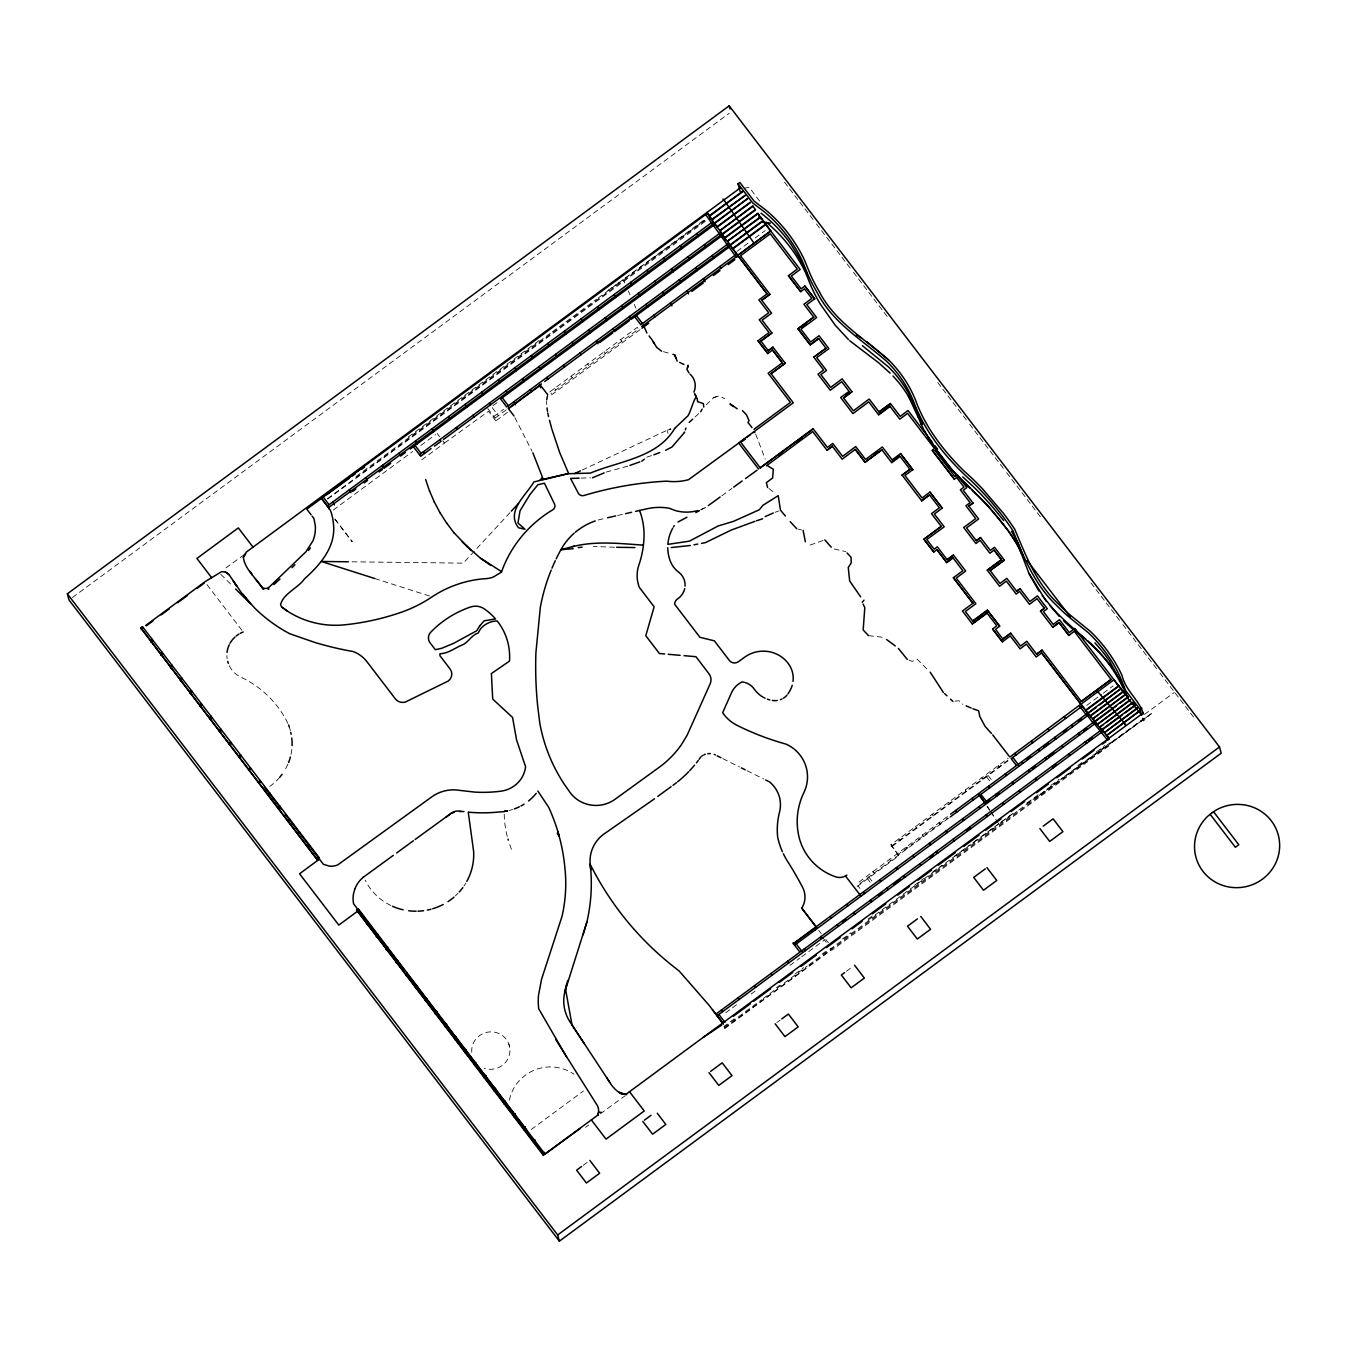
<?xml version="1.0" encoding="UTF-8"?>
<svg xmlns="http://www.w3.org/2000/svg" width="1347" height="1347" viewBox="0 0 1347 1347"><rect width="100%" height="100%" fill="white"/><g stroke="black" fill="none" stroke-linecap="round" stroke-linejoin="round"><path stroke-width="0.75" stroke-dasharray="5 3.75" d="M546.596 400.867L546.461 404.504M509.957 512.668L463.267 563.147L350.473 561.8M716.655 396.473L713.657 397.651L706.299 404.824M695.035 416.981L699.329 413.007M72.418 597.529L729.182 113.3M408.326 436.95L540.366 339.579M356.096 476.518L550.771 332.978M552.472 331.732L557.54 327.995M559.241 326.749L564.309 322.994M566.009 321.748L596.485 299.287M598.169 298.041L603.254 294.286M604.938 293.04L610.023 289.302M611.723 288.056L616.791 284.301M618.492 283.055L648.968 260.594M650.652 259.348L655.736 255.593M657.42 254.347L662.505 250.609M664.189 249.363L704.818 219.393M327.557 498.626L705.07 220.285M327.624 499.148L707.04 220.083M333.332 509.974L412.653 451.498M420.853 445.453L435.519 434.643M493.036 405.632L498.121 401.894M421.695 459.866L444.493 443.062L440.823 438.246M493.861 416.492L503.559 409.336M507.482 412.334L495.848 420.904L495.09 418.092L506.674 409.555M736.961 251.384L748.528 242.847M755.162 237.964L765.079 230.657M549.677 391.977L637.249 327.405L638.478 329.005L550.906 393.577M551.428 394.974L640.33 329.426M857.113 886.494L898.651 855.867L890.889 844.771L1008.179 758.294M891.293 846.253L1008.583 759.775M892.118 846.371L1007.825 761.072M1086.743 705.373L1101.627 694.395M1103.294 693.183L1113.211 685.859M947.328 816.585L856.406 883.969M898.651 855.867L898.247 854.385L947.699 817.932M948.557 818.201L857.551 885.299L860.009 888.498M531.257 1129.493L583.436 1091.019M725.747 1012.742L730.815 1009.021M732.499 1007.775L737.567 1004.037M751.07 994.086L756.138 990.348M789.881 965.462L800.017 958.003M801.701 956.757L824.499 939.937L826.957 943.153M1144.479 714.432L1174.264 692.476M585.642 1127.321L588.723 1125.048M734.216 1018.837L724.063 1026.33L724.787 1029.007M776.546 987.637L779.93 985.145M795.168 973.915L803.62 967.668M822.242 953.945L825.627 951.437M842.565 938.96L851.035 932.713M867.956 920.237L1013.55 812.898M1027.088 802.913L1038.941 794.174M1050.795 785.436L1059.247 779.189M1077.869 765.466L1084.638 760.466M1096.492 751.744L1104.961 745.497M724.299 1027.222L761.543 999.76M763.244 998.514L768.312 994.776M770.013 993.514L807.257 966.068M808.941 964.806L814.026 961.068M815.71 959.822L1017.17 811.281M1018.871 810.035L1062.884 777.589M1064.568 776.343L1110.282 742.635L1110.804 744.571L832.008 950.123L828.186 944.752M1039.345 795.471L1110.399 743.089M1112.05 741.86L1143.485 718.692L1141.044 715.476M724.534 1028.115L1151.416 713.624L1065.713 776.04M724.669 1028.586L831.857 949.551M1145.017 719.652L1143.233 720.982L1142.189 717.16M583.217 1165.307L588.184 1161.636M776.798 1022.575L780.115 1020.134M846.303 971.339L851.253 967.668M721.824 495.78L731.977 488.372M226.027 567.862L244.497 554.425M624.873 278.509L704.902 220.285M600.392 1113.75L625.092 1095.784M868.226 918.923L873.193 915.303M914.394 885.333L923.638 878.614M932.865 871.896L942.109 865.178M954.417 856.221L969.806 845.024M972.888 842.784L979.05 838.305M982.115 836.066L997.521 824.869M1000.585 822.63L1012.91 813.672M1026.751 803.587L1039.295 795.252M1040.81 794.141L1062.345 778.482M1151.416 713.624L1111.999 741.944M607.817 290.43L623.324 279.62L625.008 283.442M701.215 509.722L706.569 506.893A39.602 38.086 -4.7 0 1 700.693 509.587M582.258 470.002L670.722 428.565M606.083 472.107L628.039 466.096M713.657 397.651L719.298 395.85L724.753 398.746M775.097 512.315L778.701 510.934M823.084 540.534L809.059 545.4M646.813 457.155L652.1 455.404M598.152 520.026L605.628 518.208M667.287 430.181L671.008 429.272L667.287 430.181L667.96 433.364M617.6 515.48L625.58 513.662M744.1 188.327L749.168 187.233L760.382 202.084M954.972 701.181L959.064 700.743L962.768 704.38M580.995 478.118L590.575 477.815M614.619 547.252L593.286 546.411M868.478 635.616L881.376 637.114L884.895 638.747M834.18 549.004L845.731 551.58M798.35 529.169L801.532 530.011M663.381 351.668L668.684 353.15M374.702 578.503L430.131 596.199M908.939 660.064L912.188 661.36L917.155 659.188L927.561 669.577M722.8 758.63L739.587 766.999M747.063 770.72L763.85 779.071M768.918 488.506L775.569 493.625M220.807 574.344L232.677 586.097M825.829 939.482L828.371 942.765M784.493 182.182L788.332 187.182M789.611 188.866L793.434 193.867M794.713 195.534L798.552 200.551M799.832 202.218L803.654 207.219M804.934 208.886L808.756 213.904M810.035 215.571L815.154 222.255M816.417 223.922L820.256 228.923M821.535 230.606L825.357 235.607M826.637 237.274L830.476 242.292M831.739 243.959L835.578 248.959M836.857 250.643L840.68 255.644M841.959 257.311L845.798 262.328M847.061 263.995L852.18 270.663M853.459 272.347L857.281 277.347M858.561 279.014L862.383 284.032M863.663 285.699L867.502 290.699M868.781 292.383L872.603 297.384M873.883 299.051L877.722 304.068M878.985 305.735L882.824 310.736M884.103 312.42L889.205 319.087M937.731 382.531L941.553 387.549M942.833 389.216L946.672 394.216M947.951 395.9L951.773 400.901M953.053 402.568L956.875 407.585M958.155 409.252L961.994 414.253M963.273 415.937L968.375 422.604M969.655 424.271L973.477 429.289M974.757 430.956L978.596 435.957M979.858 437.64L983.697 442.641M984.977 444.308L988.799 449.326M990.079 450.992L993.918 455.993M995.18 457.677L999.019 462.678M1000.299 464.345L1005.401 471.029M1006.68 472.696L1010.519 477.714M1011.782 479.38L1015.621 484.381M1016.901 486.048L1020.723 491.066M1022.003 492.733L1025.842 497.733M1027.104 499.417L1030.943 504.418M1032.223 506.085L1036.045 511.102M1037.325 512.769L1042.426 519.454M1090.952 582.897L1094.791 587.898M1096.071 589.565L1099.893 594.583M1101.173 596.25L1104.995 601.267M1106.274 602.934L1110.113 607.935M1111.393 609.602L1115.215 614.619M1116.495 616.286L1121.596 622.971M1122.876 624.638L1126.715 629.638M1127.978 631.305L1131.817 636.323M1133.096 637.99L1136.919 643.007M1138.198 644.674L1142.037 649.675M1143.317 651.342L1147.139 656.359M1148.419 658.026L1152.241 663.027M1153.52 664.711L1158.639 671.378M1159.902 673.045L1163.741 678.063M1165.02 679.73L1168.842 684.747M1170.122 686.414L1173.961 691.415M1175.224 693.082L1179.063 698.1M1180.342 699.767L1184.165 704.784M1185.444 706.451L1189.283 711.452M1190.546 713.119L1195.665 719.803M999.474 767.218L998.245 765.618L998.649 767.1M988.176 775.552L994.305 783.567M986.526 776.764L990.197 781.58M981.71 777.808L982.94 779.408M620.698 339.612L621.927 341.212M965.159 790.015L966.388 791.615M604.163 351.803L605.392 353.402M948.608 802.206L949.837 803.805M940.29 824.297L939.061 822.697L939.431 824.027M587.612 364.01L588.841 365.609M932.073 814.413L933.303 816.013M923.739 836.487L922.51 834.887L922.88 836.218M571.061 376.2L572.29 377.817M915.522 826.603L916.751 828.203M907.188 848.694L905.975 847.095L906.329 848.425M554.526 388.407L555.755 390.007M898.971 838.811L900.2 840.41M890.889 844.771L898.247 854.385M889.424 859.285L890.653 860.885M874.102 873.092L872.873 871.492L873.243 872.822M868.798 876.998L872.486 881.814M867.148 878.227L870.819 883.026M492.261 407.636L498.474 415.937M487.732 408.478L495.09 418.092M495.848 420.904L488.49 411.29L444.493 443.062M818.74 930.39L821.199 933.589M437.135 433.448L439.593 436.647M820.98 935.694L824.499 939.937M334.864 518.881L352.022 541.326M334.965 519.285L352.139 541.73L351.769 540.4M206.983 584.649L241.972 630.379M987.149 806.146L989.489 809.631M990.668 811.365L995.366 818.353M987.351 806.87L989.691 810.355M990.87 812.106L999.07 824.313M514.891 417.671L532.014 451.144M628.375 291.053L630.059 294.875M634.252 304.388L635.936 308.21M755.684 434.222L765.248 459.142M508.846 1044.093L509.705 1047.225M512.584 809.496A49.384 48.071 -8.1 0 1 509.082 810.49M509.385 1100.246A41.37 40.326 -15.2 0 1 573.923 1074.148M291.794 749.471A53.139 51.809 -15.2 0 1 290.834 755.128M287.854 764.237A53.139 51.809 -15.2 0 1 284.284 771.056M279.721 777.303A53.139 51.809 -15.2 0 1 269.703 786.463M287.803 723.39A53.139 51.809 -15.2 0 0 286.136 719.972A102.254 99.678 -15.2 0 0 240.844 677.103A25.172 24.532 -15.2 0 1 228.283 663.347M289.218 726.942A53.139 51.809 -15.2 0 1 290.346 730.579M227.121 658.734A25.172 24.532 -15.2 0 1 226.868 655.585M511.456 849.25A103.534 100.924 -15.2 0 1 508.829 842.01M507.247 836.47A103.534 100.924 -15.2 0 1 504.199 813.588M471.753 1052.344A19.178 18.69 -15.2 0 1 492.059 1031.886A19.178 18.69 -15.2 0 1 509.536 1054.263A19.178 18.69 -15.2 0 1 484.162 1068.222M465.894 882.992A57.163 55.732 -15.2 0 1 463.89 886.124M458.031 893.314A57.163 55.732 -15.2 0 1 455.353 895.923M390.899 905.521A57.163 55.732 -15.2 0 1 365.172 880.13"/><path stroke-width="1.5" d="M1097.687 692.543L1097.216 690.96L1124.021 722.632M723.019 199.053L724.484 200.45M723.945 199.524L723.895 199.895M1125.469 724.753L1124.644 723.524M639.556 510.479A73.378 70.6 -1.6 0 1 644.001 537.537A102.608 98.735 -1.6 0 1 643.395 545.131L643.075 547.673A102.456 99.24 -5.2 0 1 638.865 565.1A34.466 33.372 -5.2 0 0 637.266 572.458L637.131 576.23A34.382 33.54 -2.9 0 0 639.303 587.326L654.137 606.807L645.785 635.717L659.407 653.531L664.711 653.985M688.031 365.306L686.886 369.381L688.94 372.816M597.984 1115.181L598.556 1112.319A14.447 14.042 -8.3 0 0 597.613 1106.005L555.587 1039.278M738.83 189.018L740.227 187.957L246.417 552.017L244.447 554.998A6.078 5.977 3.2 0 0 243.352 557.304C244.716 568.889 255.627 577.728 261.874 587.191M546.747 399.638L547.454 395.984M687.711 367.714L688.115 365.576M712.428 1009.711L723.406 1023.922L708.758 1004.896L679.174 971.019L674.544 967.399A314.087 306.173 -15.2 0 1 592.865 869.455L590.171 864.303L590.744 869.775A177.855 173.376 -15.2 0 1 586.888 922.022L564.814 991.88A40.932 39.635 -7.4 0 0 569.478 1021.077L584.362 1043.773M564.814 991.88L566.413 984.809M571.145 1135.033L544.979 1154.059L358.201 908.737L356.551 909.966L543.329 1155.288L597.95 1115.013L598.556 1112.319L601.503 1112.386M567.71 980.481L565.555 989.22L572.004 1024.915L609.029 1081.237M693.907 392.129C696.601 385.983 695.103 378.558 690.001 374.112M583.066 934.751L586.888 922.022M1125.048 724.737L1123.836 722.531M685.354 429.895L685.943 427.992M354.716 889.306L353.453 894.054A28.388 27.597 -8.4 0 0 353.604 903.82L404.151 969.907M597.95 1115.013L598.337 1113.918M243.352 557.304L245.676 553.819M700.709 411.727L702.107 409.168M816.349 927.258L801.751 908.181L802.728 906.447A21.704 21.165 -15.2 0 0 802.66 887.488A346.617 337.861 -15.2 0 0 787.726 861.625A77.486 75.533 -15.2 0 1 783.382 853.83M672.759 528.176L672.54 528.546A42.195 40.595 -1.6 0 0 667.876 544.373L689.395 541.157L718.237 525.936L733.526 521.356L759.354 509.722L762.941 505.277L778.229 495.662L780.485 510.227L785.352 515.968M673.517 526.896L674.241 525.667M674.628 428.514C657.488 457.879 618.98 461.044 590.424 473.083L568.215 473.723L533.917 481.923C526.155 495.225 505.529 511.506 518.561 527.805L524.96 529.219L517.972 523.023L520.026 510.833L529.943 494.551L537.924 484.701L544.441 483.219L554.509 503.997A4.698 4.563 -5.2 0 1 552.708 509.856C529.102 523.882 510.496 546.192 501.438 572.155L493.019 577.19A24.212 23.219 -14.7 0 1 486.132 578.621A106.144 101.766 -14.7 0 0 432.118 596.822A132.663 129.312 -15.2 0 1 400.463 612.548A245.087 238.89 -15.2 0 1 344.798 624.806A88.01 85.787 -15.2 0 1 287.113 610.915L282.045 607.261A5.54 5.455 -7.7 0 1 280.597 604.466C283.527 593.387 297.839 588.269 304.422 578.924C320.098 564.898 336.093 546.764 333.467 524.084A53.223 51.843 -6.9 0 0 330.369 510.193L321.361 498.255M674.729 428.363L687.172 416.543C690.506 414.91 696.517 386.892 697.561 401.642L703.37 403.612L703.757 407.08M683.586 433.448L682.912 434.29M683.821 433.162L684.663 432.067M682.39 434.946L671.968 447.002L665.654 450.302M862.265 602.261L863.949 600.173M511.372 511.136L518.443 503.475M539.81 480.374L542.134 477.865L542.875 479.583M689.209 422.369L692.728 419.119M724.501 200.77L754.303 243.622M765.163 516.608L773.296 513.005M1141.33 714.516L1143.249 712.967L625.867 1094.404A14.463 14.042 -8.3 0 1 619.553 1092.686L616.875 1090.834A38.676 37.447 -7.4 0 1 609.703 1082.382L606.706 1077.701M641.795 461.179L644.304 459.159M363.252 467.055L326.361 494.871L349.176 478.286M673.012 785.301L676.413 782.742M67.35 593.808L729.182 105.841L1219.506 746.979L1221.207 753.192L559.375 1241.159L69.034 600.021L67.35 593.808L557.675 1234.946L559.375 1241.159M740.126 191.426L738.038 183.781L739.84 182.468L754.101 201.124L766.595 210.671A154.013 150.123 -15.2 0 1 804.647 260.426L810.372 274.535A176.137 171.692 -15.2 0 0 819.279 291.558C834.702 321.731 864.37 338.484 888.734 360.104A123.89 120.775 -15.2 0 1 899.392 372.075A123.991 120.86 -15.2 0 1 915.354 399.655C925.069 426.814 943.203 450.42 963.543 470.574A307.268 299.505 -15.2 0 1 982.333 488.624L1003.448 513.359A307.268 299.505 -15.2 0 1 1014.712 529.186C1025.808 555.503 1036.197 583.032 1057.614 603.203A176.137 171.692 -15.2 0 0 1071.791 616.337L1089.875 630.968A154.029 150.14 -15.2 0 1 1122.034 675.436C1125.334 690.472 1139.141 699.767 1143.451 713.927M140.795 627.854L317.774 860.363L140.795 627.854L142.462 626.641L318.97 857.45L319.441 859.133L299.573 873.782L338.804 925.069L357.006 911.65M145.83 625.378L205.333 581.517L221.649 571.65L225.454 572.02L228.687 574.125L242.359 594.094L254.802 608.171A152.615 148.759 -15.2 0 0 289.79 633.764L314.895 642.468A329.123 320.805 -15.2 0 0 351.399 651.224L353.15 651.527A31.587 30.779 -15.2 0 1 366.923 661.68L395.345 698.84A9.362 9.126 -15.2 0 0 405.228 702.107L448.214 681.043A8.739 8.52 -15.2 0 0 450.117 669.021L439.93 655.703L439.964 653.716C448.467 653.564 455.134 647.722 461.954 645.112C468.554 642.519 471.248 635.111 478.269 633.006C481.165 625.429 489.584 621.152 497.127 620.916L498.693 622.903A60.447 58.931 -15.2 0 1 509.469 661.141L491.386 673.551L492.716 699.076L512.55 717.429L516.575 739.924L525.583 766.78A28.304 27.546 -8.1 0 1 501.05 791.16A135.02 131.4 -8.1 0 1 474.599 792.087L459.596 790.369A35.948 34.82 -10.4 0 0 431.714 796.919L337.659 864.942A16.635 16.164 -6.6 0 1 329.392 866.121L323.398 864.319L285.109 814.262M141.267 629.554L142.917 628.325L142.462 626.641M146.217 625.884L152.834 621.018M161.101 614.922L169.352 608.827M177.619 602.732L187.536 595.425M197.453 588.117L204.071 583.234M710.374 219.073L709.448 215.672L742.551 191.274M742.668 191.712L709.583 216.109L712.142 219.763L745.245 195.366L712.024 219.308M327.388 505.95L713.371 221.363M328.988 508.88L328.617 507.55L747.686 198.565L714.718 223.417L717.294 227.054L750.38 202.656M352.611 491.47L355.911 489.028M364.195 482.916L367.495 480.492M379.079 471.938L382.396 469.497M390.664 463.402L384.047 468.285L382.464 465.355M405.38 452.558L400.598 456.077L398.998 453.148M410.178 449.022L714.954 224.292L707.242 213.348L321.26 497.935L328.617 507.55M717.176 226.616L750.262 202.218M752.838 205.872L719.87 230.707L752.956 206.31L755.414 209.526L443.517 439.476M419.489 454.68L721.1 232.307M431.107 448.618L420.719 456.279L413.361 446.665M434.424 446.177L441.041 441.311L439.812 439.694M755.532 209.964L722.43 234.361L725.494 239.783M162.078 652.285L160.411 653.497L160.882 655.198L162.532 653.968M724.888 237.56L757.974 213.163L761.038 218.601M725.006 238.015L758.108 213.617L761.156 219.005M760.55 216.816L727.464 241.214L760.668 217.254L770.72 230.977L737.634 255.374L738.156 257.294M728.811 243.268L506.758 406.979L500.629 398.965L722.682 235.254L767.083 293.949L732.734 248.959L765.82 224.562L800.152 269.451L791.329 276.051L801.145 288.881L804.883 286.019L814.699 298.832L806.802 304.658L816.636 317.555L800.876 329.19L810.675 342.003L819.06 335.723L828.893 348.637L816.703 357.629L826.502 370.442L820.879 374.601L830.678 387.414L842.144 378.861L851.978 391.775L843.559 397.988L853.358 410.801L869.202 399.032L879.019 411.929L890.418 403.528L900.234 416.358L908.013 410.498L932.562 442.658M508.324 408.343L541.41 383.946M544.727 381.504L763.126 220.47M540.433 385.158L508.459 408.73L514.032 416.004M599.684 342.576L612.919 332.81M629.47 320.62L614.569 331.598L612.986 328.651M730.394 246.198L631.12 319.391L629.537 316.461M732.6 248.522L765.702 224.124L763.244 220.908L730.158 245.306L732.852 249.397M736.523 254.213L640.835 324.762L634.706 316.747M737.651 255.475L770.72 230.994M641.778 326.58L737.752 255.812M641.997 328.197L648.715 323.246M691.819 291.457L703.403 282.921M713.338 275.596L719.955 270.713M728.222 264.618L734.839 259.735M878.598 414.758L889.963 406.272L878.598 414.758L868.764 401.844L852.937 413.63L840.646 397.517L849.098 391.388L841.723 381.689L830.257 390.243L817.999 374.213L823.606 369.97L813.79 357.157L826.014 348.25L818.639 338.552L810.254 344.832L797.963 328.719L813.756 317.185L803.923 304.27L811.803 298.462L804.462 288.83L800.707 291.71L788.45 275.68L797.272 269.08L770.299 233.806L740.513 255.762L769.962 294.32L761.779 300.347L771.595 313.178L762.133 320.148L771.932 332.978L760.903 341.111L771.915 332.877M767.049 293.848L758.9 299.96L768.716 312.79L759.253 319.761L769.053 332.591L758.024 340.724L767.824 353.554L772.538 349.967L782.338 362.798L768.144 373.254L790.403 402.416L754 429.255M761.762 300.263L769.928 294.235M230.724 742.045L229.057 743.258L229.529 744.958L231.179 743.729M772.959 347.156L768.261 350.725L772.959 347.156L785.25 363.269L771.056 373.725L785.217 363.185M813.74 317.084L797.963 328.719L810.254 344.832L818.656 338.636M801.364 327.27L806.095 323.785M813.79 357.157L826.014 348.25M742.214 441.429L745.531 438.987M845.95 394.671L849.317 392.196M843.525 397.887L851.961 391.691M813.184 428.817L760.23 467.847L813.184 428.817L827.445 447.457L832.766 443.432L842.599 456.347L855.715 446.564L865.549 459.479L882.336 446.985L892.169 459.899L900.554 453.602L912.828 469.733L900.554 453.602M778.65 455.235L781.967 452.794M796.852 441.816L801.819 438.162M766.426 465.793L812.729 431.545L827.007 450.285L832.345 446.244L827.007 450.285M890.418 403.528L879.019 411.929M832.345 446.244L842.161 459.159L855.278 449.393L865.111 462.307L881.915 449.814L865.094 462.206M889.963 406.272L899.796 419.17L907.592 413.327L934.549 448.585L932.276 450.369L954.349 479.229L956.623 477.444L963.981 487.058L960.344 489.853L970.143 502.667L965.934 505.765L975.75 518.595L963.661 527.502L975.918 543.531L980.094 540.349L989.927 553.263L994.103 550.064L1001.461 559.695L987.3 570.236L999.558 586.265L1006.361 581.146L1016.194 594.061L1019.628 591.4L1029.462 604.315L1037.022 598.657L1044.396 608.356L1040.507 611.218L1052.765 627.247L1059.062 622.6L1068.878 635.43L1074.3 631.322L1111.107 679.494L1081.321 701.45L1042.073 650.062L1036.634 654.171L1042.09 650.163M317.32 858.662L318.97 857.45M874.169 454.074L877.537 451.599M892.388 460.691L899.106 455.741M881.915 449.814L891.748 462.728L900.133 456.431L909.949 469.345L902.069 475.154L909.932 469.261M937.461 449.056L935.155 450.757L937.445 448.972L934.986 445.773M912.811 469.632L904.948 475.542L922.106 497.986L929.969 492.076L942.26 508.189L930.002 492.16M446.16 817.09L451.211 813.369M929.548 494.905L921.685 500.798L929.548 494.905L939.381 507.819L931.484 513.628L941.3 526.441L923.958 539.238L933.757 552.051L936.889 549.643L946.722 562.558L953.003 557.81L946.688 562.474M957.043 474.615L954.77 476.4L957.077 474.716L966.877 487.53L963.223 490.241L973.022 503.054L968.813 506.152L973.005 502.97M942.227 508.105L934.363 514.015L944.18 526.829L926.803 539.524L934.195 549.239L937.327 546.815L947.143 559.729L953.457 555.082L965.698 571.027L956.252 578.082L975.868 603.725L965.361 611.487L972.702 621.102L987.418 610.242L972.702 621.102M941.267 526.357L923.924 539.154L933.757 552.051M947.143 559.729L953.457 555.082M980.549 537.621L976.339 540.719L980.532 537.52L990.365 550.435L994.541 547.252L1004.374 560.167L990.18 570.623L999.979 583.453L1006.798 578.318L1016.631 591.232L1020.083 588.673L1029.899 601.503L1037.443 595.829L1047.276 608.743L1043.386 611.605L1053.186 624.436L1059.466 619.687L1069.299 632.602L1074.721 628.493L1118.852 686.179L1085.766 710.576M407.232 972.854L405.582 974.083L406.036 975.767L407.686 974.538L476.838 1064.955M953.373 577.711L972.989 603.355L953.373 577.711L962.836 570.724L953.003 557.81M987.267 570.151L1001.461 559.695M990.146 570.539L1004.34 560.066M972.955 603.254L962.448 611.016L972.281 623.93L986.997 613.07L972.281 623.93M977.838 618.29L981.104 615.865M1016.631 591.232L1020.083 588.673M1096.374 707.242L1088.09 713.338L1041.635 652.891L1036.213 656.999L1026.38 644.085L1020.1 648.833L1010.267 635.919L1002.404 641.812L992.604 628.998L996.78 625.799L986.981 612.986M987.402 610.157L999.659 626.187L995.484 629.386L1002.842 639L1010.721 633.191L1020.521 646.004L1026.801 641.273L1036.634 654.171M1002.842 639L1010.721 633.191M1040.473 611.134L1044.363 608.272M1052.765 627.247L1059.045 622.516L1068.878 635.43M475.878 1062.615L474.228 1063.827L474.683 1065.528L476.333 1064.298M1111.073 679.41L1081.321 701.45M1009.829 757.065L1080.866 704.178M1082.213 706.215L1011.159 758.614L1016.059 765.012M1090.43 716.099L1123.516 691.701L1118.734 685.741L1085.648 710.138L1085.884 711.031M950.645 814.16L1121.058 688.502L1099.674 704.801M1027.121 759.371L1030.421 756.93M1043.656 747.164L1048.623 743.51M1063.524 732.532L1066.824 730.091M1078.408 721.554L1081.725 719.113M950.207 816.972L1089.201 714.499M1101.021 712.765L1125.839 694.463L1123.398 691.264L1090.312 715.661L1090.784 717.446M1097.721 715.206L1092.754 718.86L1125.722 694.025L1128.18 697.224L1119.913 703.336M1128.062 696.786L793.366 943.557L799.495 951.571M816.265 927.09L793.467 943.91L793.13 942.681M1116.596 705.761L1095.094 721.622L1092.636 718.422M990.045 800.135L987.048 802.357L980.902 794.343M999.356 793.265L996.056 795.707L995.686 794.376L996.915 795.976M1032.459 768.868L1035.759 766.426M1048.993 756.677L1053.96 753.007M1083.746 731.051L1087.063 728.609M794.595 945.156L1096.189 722.783M1130.386 699.548L1097.418 724.383L1130.503 699.985M1103.058 724.703L1099.741 727.144L1132.726 702.309L1135.167 705.508L1125.25 712.832M1106.375 722.278L1132.844 702.747M1135.05 705.07L715.981 1014.055L723.339 1023.669M1102.082 729.906L1121.933 715.274M842.548 922.325L845.865 919.883M878.951 895.486L882.268 893.044M893.852 884.508L900.469 879.625M930.238 857.669L933.555 855.227M966.641 830.83L969.958 828.388L969.587 827.058L970.817 828.658M1055.997 764.961L1052.681 767.403L1052.327 766.073L1053.539 767.672M1089.083 740.564L1092.4 738.122M717.21 1015.655L1103.193 731.067M1137.508 708.269L1104.405 732.667L1137.373 707.832M1141.667 715.24L1140.118 709.515L1141.902 708.202M1139.831 711.031L1106.746 735.428L1139.714 710.593M543.329 1155.288L542.875 1153.588L544.525 1152.375M733.458 1016.21L750.38 1003.717M753.781 1001.225L770.703 988.732M779.172 982.502L792.726 972.517M801.179 966.27L816.417 955.04M826.587 947.547L840.124 937.563M851.978 928.824L862.147 921.331M872.3 913.838L885.855 903.854M897.691 895.115L909.545 886.377M918.014 880.13L931.568 870.145M938.337 865.144L955.276 852.668M963.728 846.421L978.966 835.191M985.751 830.19L1000.989 818.959M1011.142 811.466L1024.697 801.482M1036.55 792.743L1048.404 784.005M1056.856 777.758L1070.41 767.773M1082.264 759.035L1094.118 750.296M1102.587 744.049L1105.971 741.557M581.567 1166.519L576.6 1170.189L586.4 1183.003L599.651 1173.254L589.834 1160.424M644.438 1120.165L651.056 1115.282M710.627 1071.37L722.194 1062.834L732.01 1075.647L718.776 1085.413L708.96 1072.582M781.765 1018.904L788.382 1014.038L798.199 1026.852L784.947 1036.618L775.148 1023.787M844.636 972.551L841.336 974.992L851.136 987.822L864.37 978.057L854.57 965.227M917.442 918.873L907.508 926.197L917.324 939.027L930.558 929.262L920.759 916.431M985.28 868.866L973.696 877.402L983.512 890.215L996.746 880.467L986.93 867.636M1043.184 826.166L1053.118 818.841L1062.918 831.671L1049.683 841.42L1039.884 828.607M557.675 1234.946L1219.506 746.979M708.269 505.647L720.123 497.009M733.677 487.143L742.146 480.963M745.531 478.505L757.031 470.238M363.219 877.301L393.324 855.362M396.675 852.937L413.394 840.747M654.507 798.788L605.544 832.934A34.113 33.237 -8.7 0 0 590.239 864.538M657.824 796.363L671.075 786.682M324.711 496.083L306.779 509.132L311.123 514.823M352.257 476.047L355.322 473.807M361.484 469.328L364.566 467.089M745.346 438.263L688.536 479.684A53.863 51.792 -4.7 0 1 678.72 481.418L674.729 481.62A53.829 51.792 -1.6 0 1 666.765 481.148A337.626 324.863 -1.6 0 0 584.042 495.477A4.917 4.715 -1.6 0 1 578.638 493.777L570.522 478.438L579.075 478.185M415.044 839.551L451.178 813.251A11.618 11.315 -8.1 0 1 457.879 810.978L460.994 811.332M572.694 1133.905L580.389 1128.315M746.962 437.135L750.195 434.862M783.348 698.251L784.678 697.325A15.743 15.221 -3.6 0 0 787.018 695.103M703.067 1037.51L721.706 1025.05M744.386 682.34A16.736 16.248 -2.2 0 0 742.029 681.936A22.36 21.687 -2.2 0 0 731.522 692.678L722.666 712.664A37.767 36.807 -15.2 0 0 736.876 725.242A269.333 262.53 -15.2 0 0 785.975 744.1A37.362 36.42 -15.2 0 1 803.873 792.642A68.613 66.879 -15.2 0 0 798.131 832.581A58.241 56.759 -15.2 0 0 835.847 876.897A11.921 11.618 -15.2 0 0 845.478 875.988L846.876 875.079M677.979 521.996L686.919 517.265M695.843 512.55L699.43 510.665M574.698 473.538L580.372 470.894M592.495 477.764L604.13 472.915M653.867 454.815L659.761 452.558M754.791 521.407L731.185 530.078L705.289 542.689L701.534 543.38M630.009 465.388L639.825 461.869M756.341 520.834L762.638 518.78M572.374 546.714C595.307 540.736 619.216 543.481 642.536 545.08L643.395 545.131M574.277 546.141L560.891 549.728A200.265 193.985 -5.2 0 0 556.193 558.853M607.615 517.753L615.613 515.935M625.58 513.662L631.575 512.298M635.565 511.389L646.981 508.796A54.065 52.028 -1.6 0 1 669.122 508.223L675.15 510.513A39.602 38.086 -4.7 0 0 697.594 510.597M753.428 432.606L754.926 432.286M573.182 548.7L560.891 549.728A62.72 60.767 -5.2 0 1 574.142 533.244M690.253 545.501L671.176 547.556M694.008 544.794L697.763 544.087M578.25 547.64L582.089 547.135M348.385 561.783L321.243 561.463L374.702 578.503M616.657 547.286L634.942 547.556M764.103 222.811L770.349 223.164M668.247 654.288L680.117 655.332M684.074 655.669L695.961 656.713L708.825 673.567A10.321 10.052 -5.2 0 1 710.172 683.805L687.071 735.361L681.515 744.504A95.586 92.202 -7.8 0 1 659.003 767.436L615.781 798.754A32.008 31.183 -8.7 0 1 570.37 792.878L564.039 783.87A171.995 167.651 -15.2 0 1 539.777 723.07L537.621 705.525A411.727 401.692 -2.5 0 1 535.921 652.571L540.332 607.295A200.265 193.985 -5.2 0 1 551.192 570.101M762.099 222.171L768.312 222.76M618.475 1092.03L626.641 1094.656M672.911 354.328L674.78 354.867L677.171 361.164M972.888 708.758L978.663 710.795L979.757 716.419L984.943 726.168L991.409 733.442M966.136 705.828L971.204 708.034M679.629 362.377L683.922 364.498M717.193 755.852L720.931 757.704M741.456 767.925L745.194 769.794M765.719 780.014L769.457 781.866A30.829 30.055 -15.2 0 1 779.509 812.19A72.991 71.155 -15.2 0 0 777.657 837.026A77.486 75.533 -15.2 0 0 782.439 851.809M225.454 572.02L229.478 575.068M501.522 571.65L480.643 558.18M767.857 465.944L773.33 469.244L772.639 477.932L766.359 482.731L767.588 487.496M856.372 334.847L861.726 338.249M862.349 345.657L888.498 366.956A121.752 118.688 -15.2 0 1 914.63 405.801L922.543 424.372M730.327 404.066L737.196 408.798M490.847 565.437L480.711 558.433L462.223 541.932M886.646 639.572L895.284 645.937M282.045 607.261L287.113 610.915M758.967 216.682L762.099 218.955M1074.317 628.897L1075.849 630.009M1074.957 630.682L1085.564 638.865M730.074 404.083L733.34 406.457M867.013 341.869L888.767 360.12M661.579 351.163L656.679 347.391L652.908 341.229M766.308 222.339L768.177 223.855A151.689 147.867 -15.2 0 1 805.641 272.852L811.382 286.978A178.174 173.679 -15.2 0 0 820.374 304.186L835.308 325.334L848.543 339.612M898.382 648.429L907.306 659.424M962.718 476.905L972.921 486.25A305.129 297.434 -15.2 0 1 999.036 514.891L1001.949 518.511A112.744 109.898 -15.2 0 1 1003.667 520.531M1087.989 641.054L1091.356 644.085A151.706 147.884 -15.2 0 1 1123.028 687.862M969.891 488.035L957.97 476.872L946.604 463.486M849.738 340.724L878.749 362.865L890.199 373.17M944.601 693.621L946.975 695.843M950.544 699.177L952.918 701.4M972.248 490.274L974.605 492.48A305.129 297.434 -15.2 0 1 1000.72 521.104L1004.694 526.189A305.129 297.434 -15.2 0 1 1015.907 541.949L1021.733 553.937M471.164 550.67L454.057 532.789M235.641 589.026L250.475 603.725L242.83 593.993M930.171 672.17L943.405 692.51M796.767 528.748L790.218 521.71M868.478 635.616L863.174 629.941L864.808 607.615L863.107 604.045M742.466 410.599L746.524 414.943L749.016 420.55L748.04 422.537L751.98 427.538M847.061 552.994L851.051 557.254L851.237 562.81L848.256 567.508L849.688 581.028L860.649 596.839M1059.028 616.236L1042.325 595.61M466.365 545.889L467.274 546.882M824.819 539.894L831.251 547.185M952.481 470.339L987.974 505.714L1008.364 530.718L1019.073 547.673L1029.243 574.075L1038.874 590.895M1050.205 605.897C1076.304 634.875 1113.599 655.518 1126.126 694.951M952.464 470.322L935.929 448.955M1094.959 642.839L1096.003 644.135A149.433 145.661 -15.2 0 1 1109.44 660.939L1124.072 687.896M945.51 462.122L932.781 444.981L924.48 430.804M255.341 578.957L261.84 587.056A5.573 5.489 -7.7 0 0 269.939 586.4L305.82 551.9L312.891 540.972A34.988 34.146 -5.8 0 0 315.299 525.599L313.918 518.494L312.218 516.255M992.705 734.906L1009.071 756.105M845.478 875.988L860.834 895.907M801.751 908.181L816.972 927.948M1027.189 560.52L1070.377 616.993M738.038 183.781L752.704 202.959L765.062 212.405A151.689 147.867 -15.2 0 1 802.526 261.385L808.267 275.512A178.174 173.679 -15.2 0 0 817.259 292.72C832.783 323.044 862.501 340.05 887.084 361.72A121.752 118.688 -15.2 0 1 913.215 400.564C924.682 432.067 946.688 458.923 971.49 481.014A305.129 297.434 -15.2 0 1 997.605 509.637L1001.579 514.739A305.129 297.434 -15.2 0 1 1012.792 530.499C1023.754 557.001 1034.462 584.497 1055.913 604.769A178.174 173.679 -15.2 0 0 1070.242 618.054L1088.241 632.619A151.706 147.884 -15.2 0 1 1119.913 676.396L1125.705 690.691L1140.118 709.515M1143.064 713.102L1141.532 714.752L1127.742 698.184L1126.547 695.103M1121.428 689.832L1123.886 693.032L1123.398 691.264M1213.546 811.753L1238.802 844.771L1235.384 847.28L1210.128 814.262M935.138 450.673L954.77 476.4M954.316 479.145L932.276 450.369M804.917 286.103L814.716 298.933M968.796 506.068L978.629 518.982L966.54 527.889L976.339 540.719M800.69 291.609L788.45 275.68M994.137 550.165L1001.495 559.78M707.007 212.456L709.448 215.672M1106.628 734.991L1109.069 738.19M1104.287 732.229L1106.746 735.428M1099.623 726.707L1109.322 739.082L1107.655 740.311L1093.309 722.396M714.954 224.292L722.312 233.923L723.036 236.584M1080.984 704.616L1087.113 712.63M705.592 214.56L736.102 257.041M1086.322 714.112L1093.68 723.743M1079.334 705.828L1086.675 715.459M902.052 475.07L921.685 500.798M987.418 610.242L999.659 626.187M696.82 233.57L698.42 236.5M1086.642 743.275L1085.413 741.658L1085.783 743.005M704.548 244.514L706.131 247.444M1079.654 734.991L1078.425 733.374L1078.779 734.721M712.26 255.459L713.843 258.405M1071.421 725.09L1072.65 726.707M719.972 266.42L721.201 268.019M946.722 562.558L936.889 549.643M1064.433 716.806L1065.662 718.422M1002.404 641.812L992.604 628.998M865.111 462.307L855.278 449.393M772.555 350.068L782.371 362.882M760.87 341.027L768.261 350.725M680.286 245.76L681.868 248.69M1070.09 755.465L1068.861 753.865L1069.232 755.196M687.997 256.705L689.58 259.651M1063.103 747.181L1061.874 745.581L1062.244 746.912M695.709 267.666L697.308 270.595M1056.115 738.897L1054.886 737.297L1055.24 738.627M703.437 278.61L705.07 281.691M1047.882 729.013L1049.111 730.613M771.023 373.641L793.282 402.804L740.311 441.749L760.23 467.847M663.734 257.967L665.317 260.897M671.446 268.912L673.045 271.841M1046.552 759.388L1045.323 757.789L1045.693 759.119M679.174 279.856L680.757 282.803M1039.564 751.104L1038.335 749.504L1038.705 750.835M686.886 290.817L688.519 293.899M1031.347 741.22L1032.577 742.82M647.183 270.158L648.783 273.104M1037.005 779.862L1035.776 778.263L1036.146 779.593M654.911 281.102L656.494 284.049M1030.017 771.578L1028.788 769.979L1029.142 771.309M662.623 292.063L664.206 294.993M1023.013 763.294L1021.784 761.695L1022.154 763.025M670.335 303.008L671.917 305.904M1014.796 753.411L1016.025 755.01M1012.809 757.384L1018.938 765.399M630.649 282.365L632.231 285.295M1020.454 792.07L1019.224 790.47L1019.595 791.8M638.36 293.309L639.943 296.239M1013.466 783.786L1012.237 782.186L1012.607 783.516M646.072 304.254L647.671 307.2M1006.478 775.502L1005.249 773.902L1005.603 775.232M653.8 315.215L655.029 316.814M738.678 442.995L758.563 469.059M636.356 315.535L642.485 323.549M614.097 294.555L615.68 297.502M1003.902 804.26L1002.69 802.66L1003.044 803.991M621.809 305.516L623.408 308.446M989.927 787.692L988.698 786.092L989.068 787.423M979.252 795.555L985.381 803.57M597.546 306.762L599.146 309.692M987.368 816.467L986.139 814.868L986.509 816.198M605.274 317.707L606.857 320.637M980.363 808.183L979.151 806.584L979.505 807.914M972.147 798.3L973.376 799.899M581.012 318.953L582.594 321.899M588.723 329.914L590.306 332.844M963.829 820.374L962.6 818.774L962.97 820.104M596.435 340.858L598.034 343.788M955.612 810.49L956.841 812.089M564.46 331.16L566.043 334.09M953.053 839.265L954.265 840.865M572.172 342.104L573.771 345.051M947.278 832.581L946.049 830.981L946.419 832.311M579.9 353.049L581.129 354.665M547.909 343.35L549.509 346.297M937.731 853.055L936.502 851.456L936.855 852.786M555.638 354.312L557.22 357.241M930.726 844.771L929.514 843.171L929.868 844.502M563.349 365.256L564.578 366.855M531.375 355.557L532.957 358.487M921.18 865.262L919.95 863.663L920.321 864.993M539.086 366.502L540.669 369.448M912.963 855.379L914.192 856.978M546.798 377.463L548.027 379.063M539.81 384.518L547.791 394.772M514.823 367.748L516.406 370.694M903.416 875.853L904.628 877.453M522.535 378.709L524.135 381.639M896.412 867.569L897.641 869.169M530.263 389.653L531.493 391.253M498.272 379.955L499.872 382.885M886.865 888.06L888.094 889.66M506.001 390.899L507.583 393.846M881.09 881.376L879.877 879.776L880.231 881.106M513.712 401.861L515.295 404.79M502.279 397.752L508.408 405.767M481.738 392.145L483.32 395.092M871.543 901.867L870.314 900.251L870.684 901.598M489.449 403.107L490.678 404.706M864.555 893.583L863.444 892.421M465.186 404.353L466.769 407.282M854.991 914.057L853.779 912.458L854.133 913.788M472.898 415.297L474.127 416.913M848.004 905.773L846.893 904.612M448.635 416.543L450.235 419.489M837.228 924.648L838.457 926.265M456.364 427.504L457.593 429.104M831.453 917.981L830.358 916.819M432.101 428.75L433.683 431.68M821.906 938.455L820.677 936.855L821.047 938.186M814.918 930.171L813.807 929.009M415.55 440.957L417.132 443.887M805.354 950.662L804.142 949.046L804.496 950.393M423.261 451.902L424.49 453.501M798.367 942.378L797.256 941.216M415.028 445.453L421.156 453.468M796.245 943.927L802.374 951.942M787.591 961.253L788.82 962.852M771.04 973.46L772.269 975.06M365.913 477.545L367.142 479.145M754.505 985.65L755.718 987.25M349.361 489.752L350.961 492.682M737.954 997.858L739.183 999.457M332.827 501.943L334.41 504.889M721.403 1010.048L722.632 1011.648M322.926 496.706L329.055 504.721M718.86 1014.426L724.989 1022.44M253.034 547.135L238.318 527.906L196.915 558.433L211.631 577.661M657.252 1113.228L665.822 1124.442L652.588 1134.208L642.788 1121.378M629.52 1091.744L644.236 1110.972L606.032 1139.124L591.333 1119.896M264.265 787.018L281.489 809.513M477.562 1065.915L484.92 1075.529M485.93 1076.842L514.335 1113.986M516.793 1117.202L526.694 1130.15M356.551 909.966L542.875 1153.588M652.133 339.932L649.102 335.959M446.665 523.04L454.124 533.042M1046.35 601.486L1029.057 573.418M936.805 449.544L935.626 447.877M932.309 443.247L934.65 446.547M934.919 447.541L928.352 437.691M934.616 446.446L935.66 447.962M250.593 572.408L252.259 574.849M235.018 583.621L236.803 586.282L233.166 580.776M978.949 793.939L984.809 802.66M652.655 341.01L654.49 343.805M440.065 512.752L446.733 523.293M566.599 1056.991L538.699 1008.735A66.491 64.387 -7.4 0 1 538.497 995.332L541.578 979.202L561.968 916.549A152.329 148.49 -15.2 0 0 565.269 871.795L564.797 866.946A195.416 190.483 -15.2 0 0 554.577 821.67A195.18 189.59 -3.1 0 0 548.7 807.324L537.857 791.043M249.986 571.28L251.687 573.94M1011.479 531.274L1017.557 542.1L1022.912 555.435M908.232 395.648L918.132 417.115M609.08 1081.338L609.703 1082.382M557.288 833.12L559.241 836.453L557.776 831.318M434.323 501.96L440.132 512.988M532.873 452.828L543.245 479.313L568.586 473.454L559.678 452.541L551.967 429.424M921.011 423.733L924.648 431.461M694.597 393.543L695.978 396.355M643.496 325.351L646.863 332.978M806.685 272.885L800.472 259.718L791.346 244.885A148.288 144.55 -15.2 0 0 761.004 213.146M429.474 490.779L434.391 502.212M674.594 354.817L676.143 358.437M917.964 416.459L921.18 424.372M695.338 394.772L696.197 396.944M429.541 491.015L425.601 479.481M551.664 428.346L549.492 420.23M1118.734 685.741L1118.97 686.633L1113.952 679.764L1080.883 704.279L1041.635 652.891M1101.964 729.468L1102.317 730.798L1088.09 713.338M765.702 224.124L765.938 225M729.182 105.841L730.023 108.939M767.824 353.554L758.024 340.724M540.315 386.353L540.719 387.835M504.199 811.669L499.35 811.972A156.067 151.874 -8.1 0 1 468.773 812.207M507.987 839.164L508.274 840.174M535.18 1141.246L534.725 1139.545L533.058 1140.774L533.53 1142.458M505.765 1102.772L505.293 1101.088L503.643 1102.301L504.098 1103.984M495.949 1089.942L495.494 1088.258L493.844 1089.487L494.298 1091.171M466.533 1051.485L466.079 1049.784L464.412 1051.014L464.883 1052.697M427.302 1000.198L426.847 998.497L425.197 999.727L425.652 1001.41M417.503 987.368L417.048 985.684L415.381 986.896L415.853 988.58M397.887 961.724L397.432 960.041L395.765 961.253L396.237 962.937M378.271 936.081L377.817 934.38L376.167 935.609L376.621 937.293M368.472 923.251L368 921.567L366.35 922.779L366.805 924.48M358.201 908.737L358.656 910.437M288.679 724.989L289.218 726.942M290.683 732.347L291.205 734.283M299.825 833.49L299.371 831.806L297.704 833.018L298.158 834.719M290.009 820.677L289.554 818.976L287.904 820.205L288.359 821.889M227.744 661.411L228.283 663.347M260.594 782.203L260.139 780.519L258.489 781.731L258.944 783.415M250.795 769.373L250.323 767.689L248.673 768.918L249.128 770.602M221.363 730.916L220.908 729.215L219.258 730.444L219.713 732.128M182.148 679.612L181.677 677.928L180.027 679.157L180.481 680.841M172.332 666.799L171.877 665.115L170.227 666.327L170.682 668.011M152.716 641.155L152.262 639.455L150.611 640.684L151.066 642.367M548.566 416.543L547.758 412.99M803.115 530.415L805.338 541.747M546.983 407.905L547.505 411.29M468.251 812.19L473.622 851.304A57.163 55.732 -15.2 0 1 466.803 881.376M590.171 864.303L590.744 869.775M892.96 375.981A121.752 118.688 -15.2 0 1 914.765 408.41M1073.34 629.52A178.174 173.679 -15.2 0 1 1063.625 620.832M622.684 1094.168A14.463 14.042 -8.3 0 1 619.637 1092.956M685.067 586.08A16.922 16.501 -15.2 0 0 679.309 572.677A26.317 25.644 -15.2 0 1 670.099 560.638A42.043 40.444 -1.6 0 1 667.758 547.673M684.714 588.588A16.922 16.501 -15.2 0 1 677.642 598.859A6.92 6.752 -15.2 0 0 674.611 604.197L699.935 637.316L714.365 640.835L729.384 660.485A6.381 6.196 -2.2 0 0 738.19 661.848L744.285 657.471A30.981 30.055 -2.2 0 1 787.827 662.892L790.032 666.209A26.435 25.559 -3.6 0 1 793.029 681.447M268.962 588.925A5.573 5.439 -15.2 0 1 268.154 589.363M263.726 589.397A5.573 5.439 -15.2 0 1 262.227 588.454M294.926 564.78A486.503 474.211 -15.2 0 1 291.979 567.693M279.974 579.058A486.503 474.211 -15.2 0 1 273.828 584.598M310.332 547.909A35.022 34.13 -15.2 0 1 308.497 550.485M745.531 682.676A16.736 16.248 -2.2 0 1 748.797 684.108L749.791 684.731A16.703 16.147 -3.6 0 1 754 688.788A32.749 31.671 -3.6 0 0 758.748 694.059A26.502 25.627 -3.6 0 0 765.062 698.217M792.221 685.303A26.435 25.559 -3.6 0 1 788.837 692.476A15.743 15.221 -3.6 0 1 787.995 693.84M575.304 532.25A62.72 60.767 -5.2 0 1 595.222 520.935M551.984 568.198A200.265 193.985 -5.2 0 1 555.301 560.706M769.844 699.918A26.502 25.627 -3.6 0 1 767.403 699.177M781.917 699.026A15.743 15.221 -3.6 0 1 780.418 699.665M777.236 700.457A15.743 15.221 -3.6 0 1 772.336 700.44M701.854 756.088A12.695 12.241 -7.8 0 1 702.932 755.381M704.077 754.775A12.695 12.241 -7.8 0 1 705.272 754.286M707.798 753.697A12.695 12.241 -7.8 0 1 710.391 753.596M714.163 754.404A12.695 12.241 -7.8 0 1 715.341 754.909M700.861 756.896A118.957 114.748 -7.8 0 1 699.144 759.304M698.251 760.499A118.957 114.748 -7.8 0 1 696.45 762.84M694.581 765.147A118.957 114.748 -7.8 0 1 689.647 770.703M688.62 771.78A118.957 114.748 -7.8 0 1 677.592 781.816M536.207 793.349A49.384 48.071 -8.1 0 1 528.529 800.977M524.101 804.125A49.384 48.071 -8.1 0 1 520.952 805.961M519.336 806.786A49.384 48.071 -8.1 0 1 514.318 808.907M354.783 889.121A28.388 27.597 -8.4 0 1 363.387 877.183M227.037 652.419A25.172 24.532 -15.2 0 1 229.243 644.775M229.983 643.361A25.172 24.532 -15.2 0 1 234.967 637.08M236.196 636.02A25.172 24.532 -15.2 0 1 238.857 634.168M240.254 633.359A25.172 24.532 -15.2 0 1 243.218 632.012M291.777 738.055A53.139 51.809 -15.2 0 1 292.08 745.666M290.38 756.997A53.139 51.809 -15.2 0 1 288.595 762.469M282.112 774.272A53.139 51.809 -15.2 0 1 279.721 777.303M452.575 812.898A30.156 29.398 -15.2 0 1 453.973 812.51M459.664 811.567A30.156 29.398 -15.2 0 1 463.991 811.567M462.812 887.622A57.163 55.732 -15.2 0 1 459.293 891.95M453.973 897.153A57.163 55.732 -15.2 0 1 447.995 901.648M443.163 904.494A57.163 55.732 -15.2 0 1 432.757 908.737M430.956 909.242A57.163 55.732 -15.2 0 1 427.319 910.084M423.598 910.707A57.163 55.732 -15.2 0 1 418.008 911.178M416.139 911.212A57.163 55.732 -15.2 0 1 408.663 910.757M403.157 909.797A57.163 55.732 -15.2 0 1 392.566 906.295M479.835 625.766L476.703 630.766L453.518 643.395L441.664 648.294L435.35 649.709L429.727 642.384A8.52 8.301 -15.2 0 1 430.771 632.181A98.028 95.57 -15.2 0 1 470.541 606.992A15.221 14.834 -15.2 0 1 484.129 608.793A60.447 58.931 -15.2 0 1 495.544 618.93L484.213 620.799L479.835 625.766M1211.761 812.898L1207.518 816.467A42.633 41.555 -15.2 0 0 1221.864 885.097A42.633 41.555 -15.2 0 0 1279.549 842.565A42.633 41.555 -15.2 0 0 1216.442 809.884L1211.761 812.898M191.493 690.758L189.843 691.971L190.297 693.654L191.948 692.442L191.493 690.758M201.292 703.572L199.642 704.801L200.097 706.485L201.764 705.272L201.292 703.572M211.109 716.402L209.442 717.614L209.913 719.315L211.563 718.086L211.109 716.402M240.524 754.876L238.874 756.088L239.328 757.772L240.978 756.559L240.524 754.876M269.939 793.332L268.289 794.562L268.743 796.245L270.393 795.033L269.939 793.332M279.755 806.163L278.088 807.375L278.56 809.076L280.21 807.846L279.755 806.163M309.17 844.62L307.52 845.849L307.975 847.532L309.625 846.32L309.17 844.62M387.616 947.21L385.966 948.423L386.421 950.123L388.088 948.894L387.616 947.21M436.647 1011.328L434.997 1012.54L435.451 1014.24L437.118 1013.011L436.647 1011.328M446.463 1024.141L444.813 1025.37L445.268 1027.054L446.918 1025.842L446.463 1024.141M456.263 1036.971L454.613 1038.183L455.067 1039.884L456.734 1038.655L456.263 1036.971M485.695 1075.445L484.028 1076.657L484.499 1078.341L486.149 1077.129L485.695 1075.445M515.11 1113.902L513.46 1115.131L513.914 1116.815L515.564 1115.602L515.11 1113.902M524.909 1126.732L523.259 1127.944L523.714 1129.645L525.381 1128.416L524.909 1126.732M507.415 810.776L504.132 811.416L507.432 810.793"/></g></svg>
